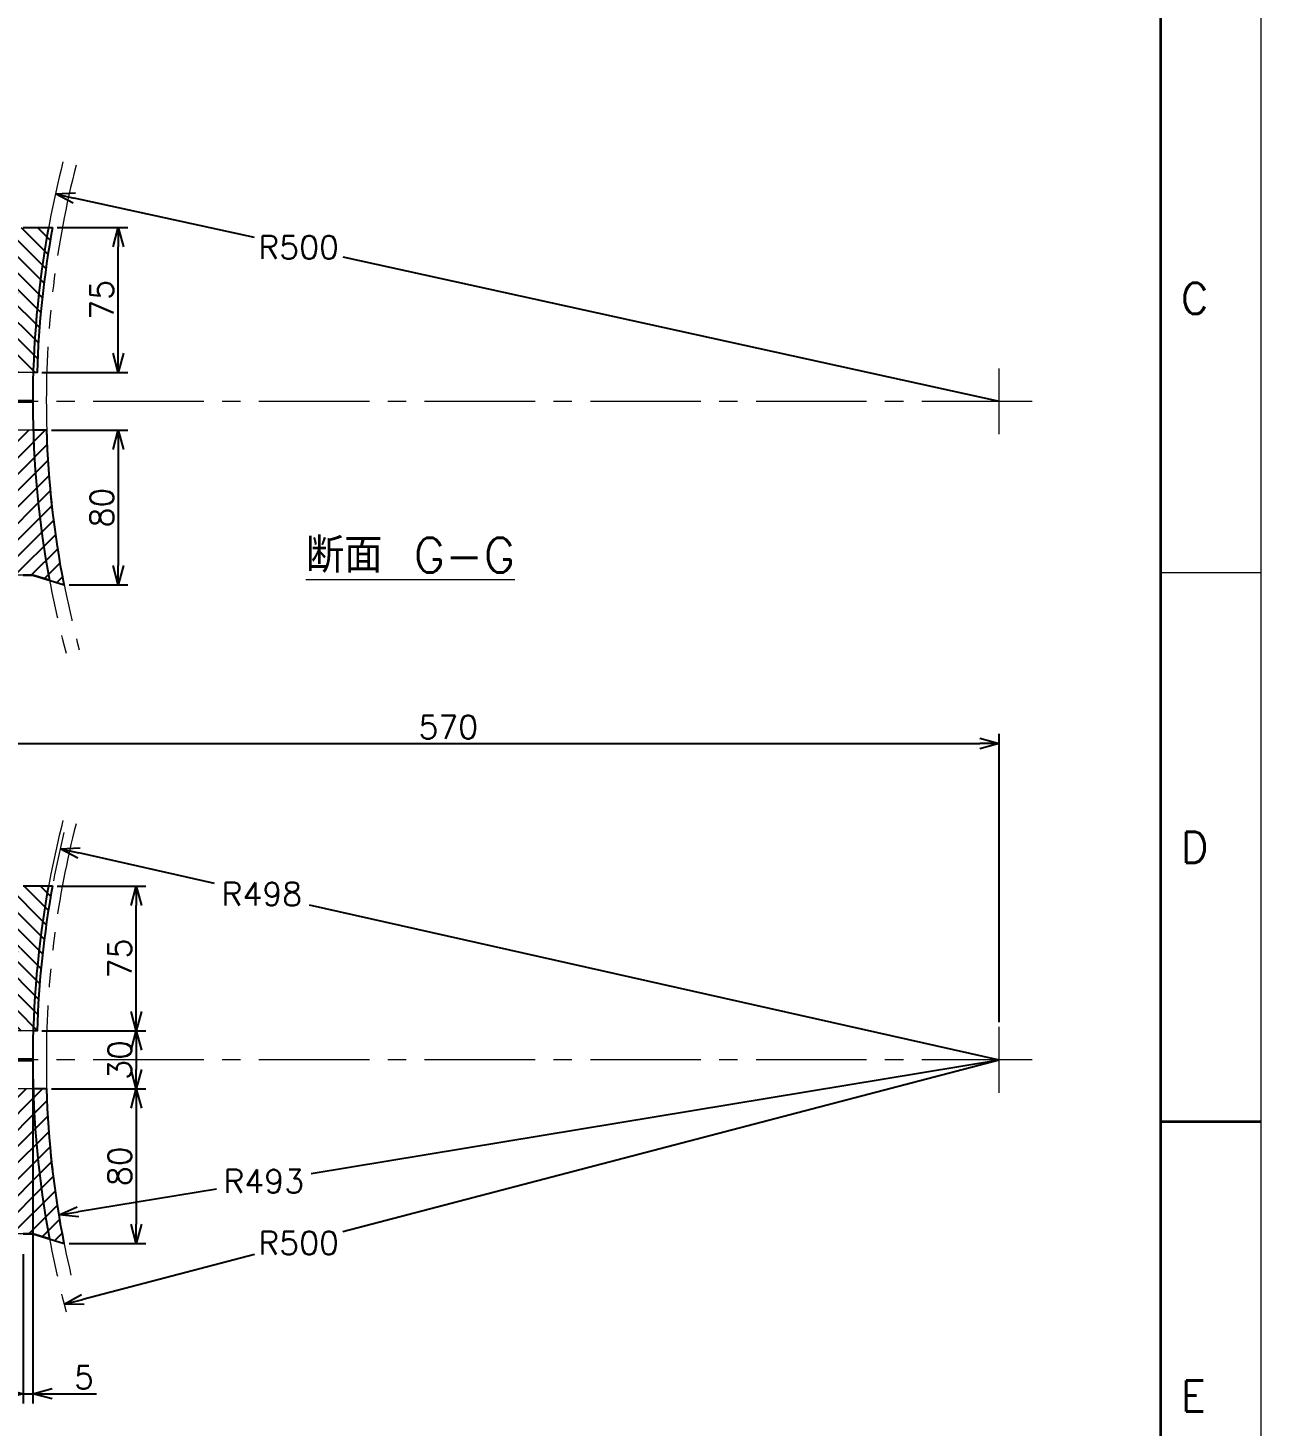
# Model space of a CAD drawing. Header units: millimetres. Extents: x -16130 to 36813, y -8099 to 27484.
# Drawn here: x 16313 to 17588, y 14235 to 15682 of the extents above; entities that cross this region are included whole.
import ezdxf
from ezdxf.enums import TextEntityAlignment as Align

# ---------------------------------------------------------------- set-up
doc = ezdxf.new("R2010")
doc.units = ezdxf.units.MM
doc.header["$LTSCALE"] = 6
doc.header["$PDMODE"] = 99
doc.header["$PDSIZE"] = 1
for name, pattern in [('CENTER2', [28.575, 19.05, -3.175, 3.175, -3.175]), ('HIDDEN', [9.525, 6.35, -3.175]), ('PHANTOM2', [31.75, 15.875, -3.175, 3.175, -3.175, 3.175, -3.175])]:
    doc.linetypes.add(name, pattern=pattern)
for name, color, linetype, lineweight in [('04_HIDDEN', 2, 'HIDDEN', 13), ('05_CENTER', 4, 'CENTER2', 13), ('06_PHANTOM', 2, 'PHANTOM2', 13), ('08_DIM', 3, 'Continuous', 13), ('90_FRAME', 5, 'Continuous', 35)]:
    doc.layers.add(name, color=color, linetype=linetype, lineweight=lineweight)
doc.layers.add('91_BLANK', color=5, linetype='Continuous', lineweight=0, plot=False)
doc.styles.add('KSS_TXT', font='txt.shx', dxfattribs={"bigfont": 'extfont2.shx'})
doc.dimstyles.new('KSS_DIM', dxfattribs={"dimtxt": 3, "dimasz": 2.5, "dimexe": 1.25, "dimexo": 0.625, "dimtad": 1, "dimdsep": 46, "dimtxsty": 'KSS_TXT', "dimblk": 'OPEN30', "dimcen": 0, "dimazin": 2, "dimtfac": 0.75, "dimtmove": 0, "dimatfit": 3, "dimldrblk": 'OPEN30', "dimfxl": 1, "dimtolj": 1, "dimarcsym": 0})
doc.dimstyles.new('KSS_DIM$4', dxfattribs={"dimtxt": 3, "dimasz": 2.5, "dimexe": 1.25, "dimexo": 0.625, "dimtad": 1, "dimtih": 1, "dimtoh": 1, "dimdsep": 46, "dimtxsty": 'KSS_TXT', "dimblk": 'OPEN30', "dimcen": 0, "dimse1": 1, "dimazin": 2, "dimtfac": 0.75, "dimtofl": 0, "dimtmove": 0, "dimatfit": 3, "dimldrblk": 'OPEN30', "dimfxl": 1, "dimtolj": 1, "dimarcsym": 0})

# ---------------------------------------------------------------- blocks, each defined once
blk = doc.blocks.new('_Open30')
at = {"color": 0, "linetype": 'ByBlock', "lineweight": -2}
for p, q in [((-1, 0.268), (0, 0)), ((0, 0), (-1, -0.268)), ((0, 0), (-1, 0))]:
    blk.add_line(p, q, dxfattribs=at)
blk = doc.blocks.new('*D623')
at = {"layer": '08_DIM', "color": 0, "lineweight": -2, "transparency": 16777216}
for p, q in [((16505.6, 14796.7), (16365.3, 14828.2)), ((16603.6, 14774.6), (17317.5, 14614))]:
    blk.add_line(p, q, dxfattribs=at)
at = {"layer": 'Defpoints', "color": 0, "transparency": 16777216}
for p in [(16345.8, 14832.6), (17317.5, 14614)]:
    blk.add_point(p, dxfattribs=at)
at = {"layer": '08_DIM', "color": 0, "lineweight": -2, "transparency": 16777216, "xscale": 20, "yscale": 20, "zscale": 20, "rotation": 167.3214819100509}
blk.add_blockref('_Open30', (16345.8, 14832.6), dxfattribs=at)
at = {"layer": '08_DIM', "color": 0, "transparency": 16777216, "insert": (16554.6, 14785.7), "char_height": 24, "attachment_point": 5, "style": 'KSS_TXT'}
blk.add_mtext('\\A1;R498', dxfattribs=at)
blk = doc.blocks.new('*D630')
at = {"layer": '08_DIM', "color": 0, "lineweight": -2, "transparency": 16777216}
for p, q in [((16605.5, 14496.6), (17317.5, 14614)), ((16507.5, 14480.4), (16364.4, 14456.8))]:
    blk.add_line(p, q, dxfattribs=at)
at = {"layer": 'Defpoints', "color": 0, "transparency": 16777216}
for p in [(17317.5, 14614), (16344.7, 14453.6)]:
    blk.add_point(p, dxfattribs=at)
at = {"layer": '08_DIM', "color": 0, "lineweight": -2, "transparency": 16777216, "xscale": 20, "yscale": 20, "zscale": 20, "rotation": 189.3648010063626}
blk.add_blockref('_Open30', (16344.7, 14453.6), dxfattribs=at)
at = {"layer": '08_DIM', "color": 0, "transparency": 16777216, "insert": (16556.5, 14488.5), "char_height": 24, "attachment_point": 5, "style": 'KSS_TXT'}
blk.add_mtext('\\A1;R493', dxfattribs=at)
blk = doc.blocks.new('A$C7DF95412_1_1')
at = {"color": 0}
blk.add_lwpolyline([(16, 146), (29.16, 146, 0.092024), (29.63, -36.5), (21, -34), (16, -34)], format="xyb", dxfattribs=at)
at = {"layer": '04_HIDDEN'}
for points in [[(-1, 31), (-1, 81), (-1, 81), (-29, 81), (-29, 146), (16, 146)], [(16, -34), (-29, -34), (-29, 31), (-1, 31)]]:
    blk.add_lwpolyline(points, dxfattribs=at)
for centre, radius in [((1, 112), 7.75), ((1, 0), 8)]:
    blk.add_circle(centre, radius, dxfattribs=at)
at = {"layer": '05_CENTER'}
for p, q in [((1, 99.52), (1, 124.48)), ((13.48, 112), (-11.48, 112)), ((1, -11.85), (1, 11.85)), ((12.85, 0), (-10.85, 0))]:
    blk.add_line(p, q, dxfattribs=at)
blk = doc.blocks.new('A$C37143960_1_1')
h = blk.add_hatch()
h.set_pattern_fill('_USER', color=3, scale=6, angle=45, pattern_type=0)
h.set_pattern_definition([(45, (-8147.3205, -26515.7115), (-4.2426407, 4.2426407), [])])
h.paths.add_polyline_path([(28.23, 41), (21.23, 41), (-1, 41), (-1, 31), (-29, 31), (-29, -34), (-23.96, -34), (30.61, 5.34, -0.018561)])
h.paths.add_polyline_path([(-7, 0, -1), (9, 0, -1)], flags=16)
h.paths.add_polyline_path([(30.61, 5.34), (-23.96, -34), (16, -34), (21, -34), (37.24, -39, -0.022725)])
at = {"color": 0}
blk.add_lwpolyline([(16, -34), (21, -34), (37.24, -39, -0.040893), (28.23, 41)], format="xyb", dxfattribs=at)
blk.add_lwpolyline([(28.23, 41), (21.23, 41)], dxfattribs=at)
at = {"layer": '04_HIDDEN'}
blk.add_lwpolyline([(21.23, 41), (-1, 41), (-1, 31), (-29, 31), (-29, -34), (16, -34)], dxfattribs=at)
blk.add_circle((1, 0), 8, dxfattribs=at)
at = {"layer": '05_CENTER'}
for p, q in [((1, -11.85), (1, 11.85)), ((12.85, 0), (-10.85, 0))]:
    blk.add_line(p, q, dxfattribs=at)
blk = doc.blocks.new('A$C10B16660_1_1')
h = blk.add_hatch()
h.set_pattern_fill('_USER', color=3, scale=6, angle=135, pattern_type=0)
h.set_pattern_definition([(135, (-8147.3205, -26627.7115), (-4.2426407, -4.2426407), [])])
h.paths.add_polyline_path([(31.2, 34), (16, 34), (-29, 34), (-29, -26.28), (-0.03, -7.68, -0.375691), (-6.75, 0, -1), (8.75, 0), (11.93, 0), (27.5, 10.76, -0.01166)])
h.paths.add_polyline_path([(27.5, 10.76), (8.41, -2.26, -0.36737), (-0.03, -7.68), (-29, -26.28), (-29, -31), (-1, -31), (-1, -41), (21.22, -41), (23.23, -41, -0.026078)])
at = {"color": 0}
blk.add_lwpolyline([(16, 34), (31.2, 34)], dxfattribs=at)
blk.add_lwpolyline([(31.2, 34, 0.037917), (23.23, -41), (21.23, -41)], format="xyb", dxfattribs=at)
at = {"layer": '04_HIDDEN'}
blk.add_lwpolyline([(21.22, -41), (-1, -41), (-1, -31), (-29, -31), (-29, 34), (16, 34)], dxfattribs=at)
blk.add_circle((1, 0), 7.75, dxfattribs=at)
at = {"layer": '05_CENTER'}
for p, q in [((1, -12.48), (1, 12.48)), ((13.48, 0), (-11.48, 0))]:
    blk.add_line(p, q, dxfattribs=at)
blk = doc.blocks.new('A$C52D442D9_1_1')
for name, p in [('A$C10B16660_1_1', (0, 112)), ('A$C37143960_1_1', (0, 0))]:
    blk.add_blockref(name, p)
blk = doc.blocks.new('A$C26060D46_1_1')
at = {"color": 0}
blk.add_lwpolyline([(-29, -31), (-29, 34), (29.17, 34, 0.045027), (21, -55.5), (-1, -55.5), (-1, -31)], format="xyb", close=True, dxfattribs=at)
blk.add_circle((1, 0), 7.75, dxfattribs=at)
at = {"layer": '05_CENTER'}
for p, q in [((1, -12.48), (1, 12.48)), ((13.48, 0), (-11.48, 0))]:
    blk.add_line(p, q, dxfattribs=at)
blk = doc.blocks.new('A$C34824575_1_1')
at = {"color": 0}
blk.add_lwpolyline([(-1, 55.5), (21, 55.5, 0.046301), (29.63, -36.5), (21, -34), (-29, -34), (-29, 31), (-1, 31)], format="xyb", close=True, dxfattribs=at)
blk.add_circle((1, 0), 8, dxfattribs=at)
at = {"layer": '05_CENTER'}
for p, q in [((1, -11.85), (1, 11.85)), ((12.85, 0), (-10.85, 0))]:
    blk.add_line(p, q, dxfattribs=at)
blk = doc.blocks.new('A$C653B0559_1_1')
for name, p in [('A$C26060D46_1_1', (0, 112)), ('A$C34824575_1_1', (0, 0))]:
    blk.add_blockref(name, p)
blk = doc.blocks.new('A$C246321F0_1_1_1')
h = blk.add_hatch()
h.set_pattern_fill('_USER', color=3, scale=4, pattern_type=0)
h.set_pattern_definition([(0, (19.958, -250.0903), (0, 4), [])])
h.paths.add_polyline_path([(10, -55), (0, -55), (0, 0), (10, 0)])
at = {"color": 3}
blk.add_lwpolyline([(10, 0), (0, 0), (0, -55), (10, -55)], close=True, dxfattribs=at)
blk = doc.blocks.new('A$C63EF3D9D_1_1')
for name, p, rotation in [('A$C246321F0_1_1_1', (-29, 29), 90.00000000000006), ('A$C246321F0_1_1_1', (86, 29), 90.00000000000006), ('A$C52D442D9_1_1', (0, 0), 270), ('A$C7DF95412_1_1', (0, 0), 270)]:
    blk.add_blockref(name, p, dxfattribs=dict(rotation=rotation))
at = {"layer": '04_HIDDEN', "rotation": 270}
blk.add_blockref('A$C653B0559_1_1', (0, 0), dxfattribs=at)
blk = doc.blocks.new('*D2308')
at = {"layer": '08_DIM', "color": 0, "lineweight": -2, "transparency": 16777216}
for p, q in [((16638.2, 14436.5), (17317.5, 14614)), ((16547, 14412.7), (16369.4, 14366.2))]:
    blk.add_line(p, q, dxfattribs=at)
at = {"layer": 'Defpoints', "color": 0, "transparency": 16777216}
for p in [(17317.5, 14614), (16350, 14361.2)]:
    blk.add_point(p, dxfattribs=at)
at = {"layer": '08_DIM', "color": 0, "lineweight": -2, "transparency": 16777216, "xscale": 20, "yscale": 20, "zscale": 20, "rotation": 194.6466378072574}
blk.add_blockref('_Open30', (16350, 14361.2), dxfattribs=at)
at = {"layer": '08_DIM', "color": 0, "transparency": 16777216, "insert": (16592.6, 14424.6), "char_height": 24, "attachment_point": 5, "style": 'KSS_TXT'}
blk.add_mtext('\\A1;R500', dxfattribs=at)
blk = doc.blocks.new('*D2311')
at = {"layer": '08_DIM', "color": 0, "lineweight": -2, "transparency": 16777216}
for p, q in [((16342.9, 14794), (16434.5, 14794)), ((16424.5, 14664), (16424.5, 14774)), ((16327, 14644), (16434.5, 14644))]:
    blk.add_line(p, q, dxfattribs=at)
at = {"layer": 'Defpoints', "color": 0, "transparency": 16777216}
for p in [(16337.9, 14794), (16424.5, 14794), (16322, 14644)]:
    blk.add_point(p, dxfattribs=at)
at = {"layer": '08_DIM', "color": 0, "lineweight": -2, "transparency": 16777216, "xscale": 20, "yscale": 20, "zscale": 20}
for p, rotation in [((16424.5, 14794), 90), ((16424.5, 14644), 270)]:
    blk.add_blockref('_Open30', p, dxfattribs=dict(at, rotation=rotation))
at = {"layer": '08_DIM', "color": 0, "transparency": 16777216, "insert": (16407.5, 14719), "char_height": 24, "attachment_point": 5, "rotation": 90, "style": 'KSS_TXT'}
blk.add_mtext('\\A1;75', dxfattribs=at)
blk = doc.blocks.new('*D2312')
at = {"layer": '08_DIM', "color": 0, "lineweight": -2, "transparency": 16777216}
for p, q in [((16327, 14644), (16434.5, 14644)), ((16424.5, 14624), (16424.5, 14604)), ((16337, 14584), (16434.5, 14584))]:
    blk.add_line(p, q, dxfattribs=at)
at = {"layer": 'Defpoints', "color": 0, "transparency": 16777216}
for p in [(16322, 14644), (16332, 14584), (16424.5, 14584)]:
    blk.add_point(p, dxfattribs=at)
at = {"layer": '08_DIM', "color": 0, "lineweight": -2, "transparency": 16777216, "xscale": 20, "yscale": 20, "zscale": 20}
for p, rotation in [((16424.5, 14644), 90), ((16424.5, 14584), 270)]:
    blk.add_blockref('_Open30', p, dxfattribs=dict(at, rotation=rotation))
at = {"layer": '08_DIM', "color": 0, "transparency": 16777216, "insert": (16407.5, 14614), "char_height": 24, "attachment_point": 5, "rotation": 90, "style": 'KSS_TXT'}
blk.add_mtext('\\A1;30', dxfattribs=at)
blk = doc.blocks.new('*D2313')
at = {"layer": '08_DIM', "color": 0, "lineweight": -2, "transparency": 16777216}
for p, q in [((16337, 14584), (16434.5, 14584)), ((16424.5, 14564), (16424.5, 14444)), ((16355, 14424), (16434.5, 14424))]:
    blk.add_line(p, q, dxfattribs=at)
at = {"layer": 'Defpoints', "color": 0, "transparency": 16777216}
for p in [(16332, 14584), (16350, 14424), (16424.5, 14424)]:
    blk.add_point(p, dxfattribs=at)
at = {"layer": '08_DIM', "color": 0, "lineweight": -2, "transparency": 16777216, "xscale": 20, "yscale": 20, "zscale": 20}
for p, rotation in [((16424.5, 14584), 90), ((16424.5, 14424), 270)]:
    blk.add_blockref('_Open30', p, dxfattribs=dict(at, rotation=rotation))
at = {"layer": '08_DIM', "color": 0, "transparency": 16777216, "insert": (16407.5, 14504), "char_height": 24, "attachment_point": 5, "rotation": 90, "style": 'KSS_TXT'}
blk.add_mtext('\\A1;80', dxfattribs=at)
blk = doc.blocks.new('*D2318')
at = {"layer": '08_DIM', "color": 0, "lineweight": -2, "transparency": 16777216}
for p, q in [((16317.5, 14609.1), (16317.5, 14258.6)), ((16307.5, 14413), (16307.5, 14258.6)), ((16287.5, 14268.6), (16267.5, 14268.6)), ((16307.5, 14268.6), (16317.5, 14268.6)), ((16337.5, 14268.6), (16383.5, 14268.6))]:
    blk.add_line(p, q, dxfattribs=at)
at = {"layer": 'Defpoints', "color": 0, "transparency": 16777216}
for p in [(16317.5, 14614.1), (16307.5, 14418), (16317.5, 14268.6)]:
    blk.add_point(p, dxfattribs=at)
at = {"layer": '08_DIM', "color": 0, "lineweight": -2, "transparency": 16777216, "xscale": 20, "yscale": 20, "zscale": 20}
blk.add_blockref('_Open30', (16307.5, 14268.6), dxfattribs=at)
at = {"layer": '08_DIM', "color": 0, "lineweight": -2, "transparency": 16777216, "xscale": 20, "yscale": 20, "zscale": 20, "rotation": 180}
blk.add_blockref('_Open30', (16317.5, 14268.6), dxfattribs=at)
at = {"layer": '08_DIM', "color": 0, "transparency": 16777216, "insert": (16370.5, 14285.6), "char_height": 24, "attachment_point": 5, "style": 'KSS_TXT'}
blk.add_mtext('\\A1;5', dxfattribs=at)
blk = doc.blocks.new('*D2322')
at = {"layer": '08_DIM', "color": 0, "lineweight": -2, "transparency": 16777216}
for p, q in [((16177.5, 14939.6), (16177.5, 14951.5)), ((17317.5, 14653.1), (17317.5, 14951.5)), ((16197.5, 14941.5), (17297.5, 14941.5))]:
    blk.add_line(p, q, dxfattribs=at)
at = {"layer": 'Defpoints', "color": 0, "transparency": 16777216}
for p in [(16177.5, 14934.6), (17317.5, 14941.5), (17317.5, 14648.1)]:
    blk.add_point(p, dxfattribs=at)
at = {"layer": '08_DIM', "color": 0, "lineweight": -2, "transparency": 16777216, "xscale": 20, "yscale": 20, "zscale": 20, "rotation": 180}
blk.add_blockref('_Open30', (16177.5, 14941.5), dxfattribs=at)
at = {"layer": '08_DIM', "color": 0, "lineweight": -2, "transparency": 16777216, "xscale": 20, "yscale": 20, "zscale": 20}
blk.add_blockref('_Open30', (17317.5, 14941.5), dxfattribs=at)
at = {"layer": '08_DIM', "color": 0, "transparency": 16777216, "insert": (16747.5, 14958.5), "char_height": 24, "attachment_point": 5, "style": 'KSS_TXT'}
blk.add_mtext('\\A1;570', dxfattribs=at)
blk = doc.blocks.new('*D2338')
at = {"layer": '08_DIM', "color": 0, "lineweight": -2, "transparency": 16777216}
for p, q in [((16547, 15465), (16360.4, 15506)), ((16638.2, 15445), (17317.5, 15295.6))]:
    blk.add_line(p, q, dxfattribs=at)
at = {"layer": 'Defpoints', "color": 0, "transparency": 16777216}
for p in [(16340.9, 15510.3), (17317.5, 15295.6)]:
    blk.add_point(p, dxfattribs=at)
at = {"layer": '08_DIM', "color": 0, "lineweight": -2, "transparency": 16777216, "xscale": 20, "yscale": 20, "zscale": 20, "rotation": 167.5990020281814}
blk.add_blockref('_Open30', (16340.9, 15510.3), dxfattribs=at)
at = {"layer": '08_DIM', "color": 0, "transparency": 16777216, "insert": (16592.6, 15455), "char_height": 24, "attachment_point": 5, "style": 'KSS_TXT'}
blk.add_mtext('\\A1;R500', dxfattribs=at)
blk = doc.blocks.new('*D2707')
at = {"layer": '08_DIM', "color": 0, "lineweight": -2, "transparency": 16777216}
for p, q in [((16342.9, 15475.6), (16416, 15475.6)), ((16406, 15345.6), (16406, 15455.6)), ((16327, 15325.6), (16416, 15325.6))]:
    blk.add_line(p, q, dxfattribs=at)
at = {"layer": 'Defpoints', "color": 0, "transparency": 16777216}
for p in [(16337.9, 15475.6), (16406, 15475.6), (16322, 15325.6)]:
    blk.add_point(p, dxfattribs=at)
at = {"layer": '08_DIM', "color": 0, "lineweight": -2, "transparency": 16777216, "xscale": 20, "yscale": 20, "zscale": 20}
for p, rotation in [((16406, 15475.6), 90), ((16406, 15325.6), 270)]:
    blk.add_blockref('_Open30', p, dxfattribs=dict(at, rotation=rotation))
at = {"layer": '08_DIM', "color": 0, "transparency": 16777216, "insert": (16388.9, 15400.6), "char_height": 24, "attachment_point": 5, "rotation": 90, "style": 'KSS_TXT'}
blk.add_mtext('\\A1;75', dxfattribs=at)
blk = doc.blocks.new('*D2837')
at = {"layer": '08_DIM', "color": 0, "lineweight": -2, "transparency": 16777216}
for p, q in [((16337, 15265.6), (16416, 15265.6)), ((16406, 15245.6), (16406, 15125.6)), ((16355, 15105.6), (16416, 15105.6))]:
    blk.add_line(p, q, dxfattribs=at)
at = {"layer": 'Defpoints', "color": 0, "transparency": 16777216}
for p in [(16332, 15265.6), (16350, 15105.6), (16406, 15105.6)]:
    blk.add_point(p, dxfattribs=at)
at = {"layer": '08_DIM', "color": 0, "lineweight": -2, "transparency": 16777216, "xscale": 20, "yscale": 20, "zscale": 20}
for p, rotation in [((16406, 15265.6), 90), ((16406, 15105.6), 270)]:
    blk.add_blockref('_Open30', p, dxfattribs=dict(at, rotation=rotation))
at = {"layer": '08_DIM', "color": 0, "transparency": 16777216, "insert": (16389, 15185.6), "char_height": 24, "attachment_point": 5, "rotation": 90, "style": 'KSS_TXT'}
blk.add_mtext('\\A1;80', dxfattribs=at)

msp = doc.modelspace()

# ---------------------------------------------------------------- linework, layer by layer
at = {"layer": '05_CENTER'}
for p, q in [((17317.53162, 15261.49885), (17317.53162, 15329.68356)), ((17351.62397, 15295.5912), (16153.25964, 15295.5912)), ((17317.53162, 14579.93805), (17317.53162, 14648.12276)), ((17351.62397, 14614.03041), (16153.25964, 14614.03041))]:
    msp.add_line(p, q, dxfattribs=at)
at = {"layer": '06_PHANTOM'}
for centre, radius, end in [((17317.53162, 15295.5912), 1000, 195.11286628), ((17317.53162, 15295.5912), 986, 195.11286628), ((17317.53162, 14614.03041), 1000, 195.11286628), ((17317.53162, 14614.03041), 986, 193.04577916)]:
    msp.add_arc(centre, radius, 165.65240831, end, dxfattribs=at)
at = {"layer": '08_DIM'}
msp.add_arc((17317.53162, 14614.03041), 996, 166.32655446, 169.27884121, dxfattribs=at)
at = {"layer": '90_FRAME', "color": 4, "lineweight": 13}
msp.add_line((17588.36868, 15118.09076), (17484.67325, 15118.09076), dxfattribs=at)
at = {"layer": '90_FRAME'}
msp.add_line((17588.36868, 14550.11301), (17484.67325, 14550.11301), dxfattribs=at)
msp.add_lwpolyline([(11273.52903, 12329.89744), (17484.67325, 12329.89744), (17484.67325, 16770.32859), (11273.52903, 16770.32859)], close=True, dxfattribs=at)
at = {"layer": '91_BLANK'}
msp.add_lwpolyline([(10962.7618, 12226.66562), (17588.36868, 12226.66562), (17588.36868, 16890.02402), (10962.7618, 16890.02402)], close=True, dxfattribs=at)

# ---------------------------------------------------------------- block references
at = {"xscale": 2, "yscale": 2, "zscale": 2, "rotation": 90}
for p in [(16275.53112, 15183.5912), (16275.53112, 14502.03041)]:
    msp.add_blockref('A$C63EF3D9D_1_1', p, dxfattribs=at)

# ---------------------------------------------------------------- texts
at = {"layer": '08_DIM', "style": 'KSS_TXT'}
msp.add_text('%%u断面 G-G', height=36, dxfattribs=at).set_placement((16600.19323, 15118.37312))
at = {"layer": '90_FRAME', "color": 0, "lineweight": 13, "style": 'KSS_TXT'}
for s, p in [('C', (17505.28736, 15402.07964)), ('D', (17505.28736, 14834.10189)), ('E', (17505.28736, 14266.12414))]:
    msp.add_text(s, height=32, dxfattribs=at).set_placement(p, align=Align.MIDDLE_LEFT)

# ---------------------------------------------------------------- dimensions: what is measured, and where the dimension line sits
at = {"layer": '08_DIM'}
for center, mpoint, picture, middle in [((17317.53162, 15295.5912), (16340.86308, 15510.34354), '*D2338', (16592.61833, 15454.98696)), ((17317.53162, 14614.03041), (16350.02795, 14361.17343), '*D2308', (16592.61833, 14424.5744))]:
    dim = msp.add_radius_dim(center=center, mpoint=mpoint, dimstyle='KSS_DIM$4', override={"dimscale": 8, "dimlfac": 0.5, "dimpost": 'R<>', "dimtix": 1, "dimatfit": 0}, dxfattribs=at)
    dim.commit()
    dim.dimension.update_dxf_attribs({"geometry": picture, "text_midpoint": middle, "dimtype": 164})
for base, p1, p2, angle, picture, middle in [((16405.96666, 15475.5912), (16321.98303, 15325.5912), (16337.9312, 15475.5912), 270, '*D2707', (16388.94999, 15400.5912)), ((16405.96666, 15105.5912), (16331.98811, 15265.5912), (16350.01108, 15105.5912), 90, '*D2837', (16388.96666, 15185.5912)), ((16424.51421, 14794.03041), (16321.98303, 14644.03041), (16337.9312, 14794.03041), 90, '*D2311', (16407.49755, 14719.03041)), ((16424.51421, 14584.03041), (16321.98303, 14644.03041), (16331.98811, 14584.03041), 90, '*D2312', (16407.51421, 14614.03041)), ((16424.51421, 14424.03041), (16331.98811, 14584.03041), (16350.01108, 14424.03041), 90, '*D2313', (16407.51421, 14504.03041))]:
    dim = msp.add_linear_dim(base=base, p1=p1, p2=p2, angle=angle, dimstyle='KSS_DIM', override={"dimscale": 8, "dimlfac": 0.5}, dxfattribs=at)
    dim.commit()
    dim.dimension.update_dxf_attribs({"geometry": picture, "text_midpoint": middle})
for base, p1, p2, picture, middle in [((17317.53162, 14941.47029), (16177.53112, 14934.58356), (17317.53162, 14648.12276), '*D2322', (16747.53137, 14958.48696)), ((16317.53162, 14268.62209), (16307.53112, 14418.03041), (16317.53162, 14614.0742), '*D2318', (16370.53162, 14285.63875))]:
    dim = msp.add_linear_dim(base=base, p1=p1, p2=p2, dimstyle='KSS_DIM', override={"dimscale": 8, "dimlfac": 0.5}, dxfattribs=at)
    dim.commit()
    dim.dimension.update_dxf_attribs({"geometry": picture, "text_midpoint": middle})
at = {"layer": '08_DIM', "color": 1}
for mpoint, picture, middle in [((16345.81718, 14832.63292), '*D623', (16554.58784, 14785.66666)), ((16344.67272, 14453.58864), '*D630', (16556.45575, 14488.51544))]:
    dim = msp.add_radius_dim(center=(17317.53162, 14614.03041), mpoint=mpoint, dimstyle='KSS_DIM$4', override={"dimscale": 8, "dimlfac": 0.5, "dimpost": 'R<>', "dimtix": 1, "dimatfit": 0}, dxfattribs=at)
    dim.commit()
    dim.dimension.update_dxf_attribs({"geometry": picture, "text_midpoint": middle, "dimtype": 164})

doc.saveas('drawing.dxf')
